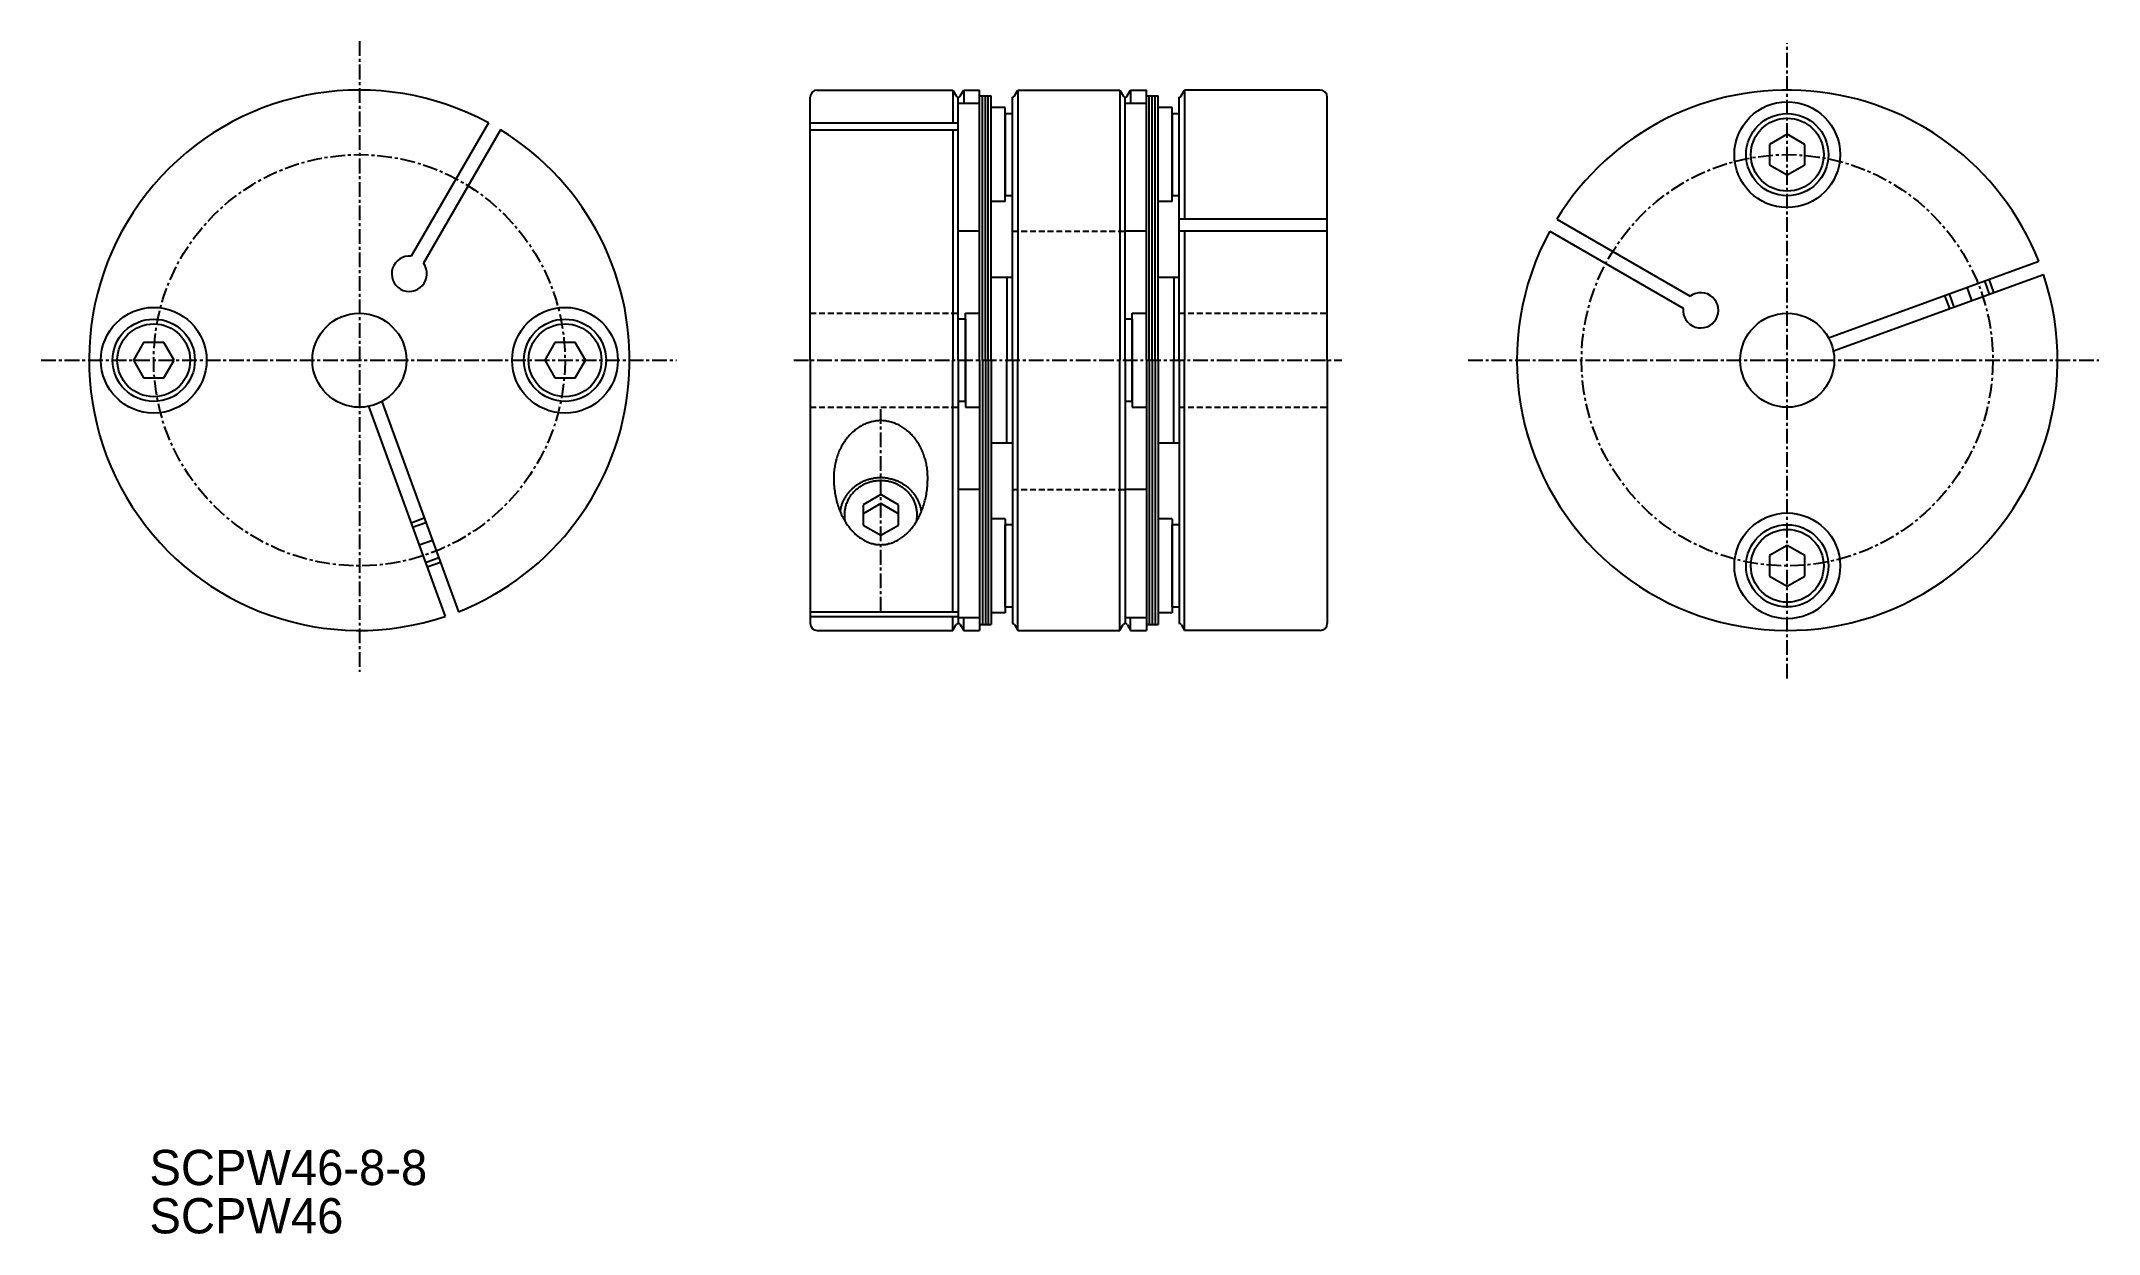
# Model space of a CAD drawing. Extents: x 61 to 236, y 29 to 130.
import ezdxf

# ---------------------------------------------------------------- set-up
doc = ezdxf.new("R2010")
doc.units = 0
doc.linetypes.add('CENTER', pattern=[2, 1.25, -0.25, 0.25, -0.25])
doc.linetypes.add('DASHED', pattern=[0.75, 0.5, -0.25])
doc.layers.get('0').update_dxf_attribs({"linetype": 'CONTINUOUS'})
doc.layers.add('CENTER', color=1, linetype='CENTER')

msp = doc.modelspace()

# ---------------------------------------------------------------- linework, layer by layer
at = {"color": 7, "linetype": 'CONTINUOUS'}
for p, q in [((126.58, 103), (126.58, 125.4)), ((127.18, 126), (138.72, 126)), ((138.72, 126), (138.72, 123.21)), ((138.72, 126), (139.01, 125.5)), ((139.18, 103), (139.18, 125.4)), ((139.18, 124.89), (140.98, 124.89)), ((139.35, 125.5), (139.64, 126)), ((139.64, 126), (139.64, 124.89)), ((139.64, 126), (140.98, 126)), ((140.98, 112.59), (140.98, 126)), ((140.98, 103), (140.98, 125.5)), ((140.98, 125.5), (141.98, 125.5)), ((141.23, 103), (141.23, 125.5)), ((141.48, 103), (141.48, 125.5)), ((141.73, 103), (141.73, 125.5)), ((141.98, 103), (141.98, 125.5)), ((143.18, 124.5), (141.98, 124.5)), ((143.18, 116.5), (143.18, 124.5)), ((143.78, 103), (143.78, 125.4)), ((143.95, 125.5), (144.24, 126)), ((144.24, 126), (152.92, 126)), ((144.24, 126), (144.24, 103)), ((152.92, 126), (152.92, 103)), ((152.92, 126), (153.21, 125.5)), ((153.38, 103), (153.38, 125.4)), ((153.38, 124.89), (155.18, 124.89)), ((153.55, 125.5), (153.84, 126)), ((153.84, 126), (153.84, 124.89)), ((153.84, 126), (155.18, 126)), ((155.18, 112.59), (155.18, 126)), ((155.18, 103), (155.18, 125.5)), ((155.18, 125.5), (156.18, 125.5)), ((155.43, 103), (155.43, 125.5)), ((155.68, 103), (155.68, 125.5)), ((155.93, 103), (155.93, 125.5)), ((156.18, 103), (156.18, 125.5)), ((157.38, 124.5), (156.18, 124.5)), ((157.38, 116.5), (157.38, 124.5)), ((157.98, 103), (157.98, 125.4)), ((158.15, 125.5), (158.44, 126)), ((158.44, 126), (158.44, 115.02)), ((169.98, 126), (158.44, 126)), ((170.58, 103), (170.58, 125.4)), ((99.19, 123.21), (92.63, 111.85)), ((100.23, 122.61), (93.67, 111.25)), ((126.58, 123.21), (139.18, 123.21)), ((126.58, 122.61), (139.18, 122.61)), ((138.72, 122.61), (138.72, 103)), ((143.18, 124), (143.18, 117)), ((143.18, 124), (143.78, 124)), ((157.38, 124), (157.38, 117)), ((157.38, 124), (157.98, 124)), ((209.72, 122.23), (208.22, 121.37)), ((208.22, 121.37), (208.22, 119.63)), ((211.22, 121.37), (209.72, 122.23)), ((211.22, 119.63), (211.22, 121.37)), ((208.22, 119.63), (209.72, 118.77)), ((209.72, 118.77), (211.22, 119.63)), ((143.18, 116.5), (141.98, 116.5)), ((143.78, 117), (143.18, 117)), ((157.38, 116.5), (156.18, 116.5)), ((157.98, 117), (157.38, 117)), ((140.98, 114), (139.18, 114)), ((155.18, 114), (153.38, 114)), ((170.58, 115.02), (157.98, 115.02)), ((170.58, 113.98), (157.98, 113.98)), ((158.44, 113.98), (158.44, 103)), ((189.51, 113.98), (200.87, 107.42)), ((190.11, 115.02), (201.47, 108.46)), ((213.23, 104.92), (231.12, 111.43)), ((141.98, 103), (141.98, 110.05)), ((143.78, 110.05), (141.98, 110.05)), ((143.32, 110.05), (143.32, 103)), ((156.18, 103), (156.18, 110.05)), ((157.98, 110.05), (156.18, 110.05)), ((157.52, 110.05), (157.52, 103)), ((213.65, 103.79), (231.53, 110.3)), ((139.78, 103), (139.78, 107)), ((139.78, 107), (140.98, 107)), ((153.98, 103), (153.98, 107)), ((153.98, 107), (155.18, 107)), ((139.78, 106.5), (139.18, 106.5)), ((139.78, 106.5), (139.78, 103)), ((153.98, 106.5), (153.38, 106.5)), ((153.98, 106.5), (153.98, 103)), ((69.85, 104.5), (68.98, 103)), ((71.58, 104.5), (69.85, 104.5)), ((72.44, 103), (71.58, 104.5)), ((104.85, 104.5), (103.98, 103)), ((106.58, 104.5), (104.85, 104.5)), ((107.44, 103), (106.58, 104.5)), ((68.98, 103), (69.85, 101.5)), ((71.58, 101.5), (72.44, 103)), ((103.98, 103), (104.85, 101.5)), ((106.58, 101.5), (107.44, 103)), ((126.58, 103), (126.58, 80.6)), ((138.72, 81.6), (138.72, 103)), ((139.18, 103), (139.18, 80.6)), ((139.78, 99.5), (139.78, 103)), ((139.78, 103), (139.78, 99)), ((140.98, 103), (140.98, 80.5)), ((141.23, 103), (141.23, 80.5)), ((141.48, 103), (141.48, 80.5)), ((141.73, 103), (141.73, 80.5)), ((141.98, 103), (141.98, 95.95)), ((141.98, 103), (141.98, 80.5)), ((143.32, 95.95), (143.32, 103)), ((143.78, 103), (143.78, 80.6)), ((144.24, 80), (144.24, 103)), ((152.92, 80), (152.92, 103)), ((153.38, 103), (153.38, 80.6)), ((153.98, 99.5), (153.98, 103)), ((153.98, 103), (153.98, 99)), ((155.18, 103), (155.18, 80.5)), ((155.43, 103), (155.43, 80.5)), ((155.68, 103), (155.68, 80.5)), ((155.93, 103), (155.93, 80.5)), ((156.18, 103), (156.18, 95.95)), ((156.18, 103), (156.18, 80.5)), ((157.52, 95.95), (157.52, 103)), ((157.98, 103), (157.98, 80.6)), ((158.44, 80), (158.44, 103)), ((170.58, 103), (170.58, 80.6)), ((69.85, 101.5), (71.58, 101.5)), ((104.85, 101.5), (106.58, 101.5)), ((89, 99.08), (95.51, 81.19)), ((90.13, 99.49), (96.64, 81.6)), ((139.78, 99.5), (139.18, 99.5)), ((139.78, 99), (140.98, 99)), ((153.98, 99.5), (153.38, 99.5)), ((153.98, 99), (155.18, 99)), ((143.78, 95.95), (141.98, 95.95)), ((157.98, 95.95), (156.18, 95.95)), ((140.98, 93.42), (140.98, 80)), ((155.18, 93.42), (155.18, 80)), ((132.58, 91.57), (131.08, 90.7)), ((134.08, 90.7), (132.58, 91.57)), ((140.98, 92), (139.18, 92)), ((155.18, 92), (153.38, 92)), ((132.58, 90.8), (131.08, 89.93)), ((131.08, 90.7), (131.08, 88.97)), ((134.08, 89.93), (132.58, 90.8)), ((134.08, 88.97), (134.08, 90.7)), ((143.18, 89.5), (141.98, 89.5)), ((143.18, 89.5), (143.18, 81.5)), ((157.38, 89.5), (156.18, 89.5)), ((157.38, 89.5), (157.38, 81.5)), ((131.08, 88.97), (132.58, 88.11)), ((132.58, 88.11), (134.08, 88.97)), ((143.18, 82), (143.18, 89)), ((143.78, 89), (143.18, 89)), ((157.38, 82), (157.38, 89)), ((157.98, 89), (157.38, 89)), ((209.72, 87.23), (208.22, 86.37)), ((208.22, 86.37), (208.22, 84.63)), ((211.22, 86.37), (209.72, 87.23)), ((211.22, 84.63), (211.22, 86.37)), ((208.22, 84.63), (209.72, 83.77)), ((209.72, 83.77), (211.22, 84.63)), ((126.58, 81.6), (139.18, 81.6)), ((126.58, 81.19), (139.18, 81.19)), ((138.72, 80), (138.72, 81.19)), ((139.18, 81.11), (140.98, 81.11)), ((139.64, 80), (139.64, 81.11)), ((143.18, 81.5), (141.98, 81.5)), ((143.18, 82), (143.78, 82)), ((153.38, 81.11), (155.18, 81.11)), ((153.84, 80), (153.84, 81.11)), ((157.38, 81.5), (156.18, 81.5)), ((157.38, 82), (157.98, 82)), ((127.18, 80), (138.72, 80)), ((138.72, 80), (139.01, 80.5)), ((139.35, 80.5), (139.64, 80)), ((139.64, 80), (140.98, 80)), ((140.98, 80.5), (141.98, 80.5)), ((143.95, 80.5), (144.24, 80)), ((144.24, 80), (152.92, 80)), ((152.92, 80), (153.21, 80.5)), ((153.55, 80.5), (153.84, 80)), ((153.84, 80), (155.18, 80)), ((155.18, 80.5), (156.18, 80.5)), ((158.15, 80.5), (158.44, 80)), ((169.98, 80), (158.44, 80))]:
    msp.add_line(p, q, dxfattribs=at)
at = {"color": 3, "linetype": 'DASHED'}
for p, q in [((143.78, 114), (153.38, 114)), ((126.58, 107), (139.18, 107)), ((157.98, 107), (170.58, 107)), ((126.58, 99), (139.18, 99)), ((157.98, 99), (170.58, 99)), ((143.78, 92), (153.38, 92))]:
    msp.add_line(p, q, dxfattribs=at)
at = {"color": 3, "linetype": 'CONTINUOUS'}
for p, q in [((223.93, 107.53), (223.52, 108.66)), ((226.94, 108.63), (226.53, 109.75)), ((227.31, 108.76), (226.9, 109.89)), ((223.55, 107.4), (223.14, 108.52)), ((92.61, 89.17), (93.73, 89.58)), ((92.74, 88.79), (93.87, 89.2)), ((93.84, 85.79), (94.97, 86.2)), ((93.97, 85.41), (95.1, 85.82))]:
    msp.add_line(p, q, dxfattribs=at)
at = {"color": 7, "linetype": 'CONTINUOUS'}
for points in [[(136.58, 92.98, 0), (136.58, 93.1, 0), (136.57, 93.22, 0), (136.57, 93.34, 0), (136.56, 93.45, 0), (136.55, 93.57, 0), (136.54, 93.69, 0), (136.52, 93.81, 0), (136.5, 93.93, 0), (136.48, 94.05, 0), (136.46, 94.16, 0), (136.43, 94.28, 0), (136.41, 94.39, 0), (136.38, 94.51, 0), (136.34, 94.62, 0), (136.31, 94.73, 0), (136.27, 94.84, 0), (136.24, 94.95, 0), (136.19, 95.06, 0), (136.15, 95.17, 0), (136.11, 95.28, 0), (136.06, 95.38, 0), (136.01, 95.49, 0), (135.96, 95.59, 0), (135.91, 95.69, 0), (135.85, 95.79, 0), (135.79, 95.88, 0), (135.73, 95.98, 0), (135.67, 96.07, 0), (135.61, 96.16, 0), (135.54, 96.25, 0), (135.48, 96.34, 0), (135.41, 96.43, 0), (135.34, 96.51, 0), (135.26, 96.59, 0), (135.19, 96.67, 0), (135.12, 96.75, 0), (135.04, 96.82, 0), (134.96, 96.9, 0), (134.88, 96.97, 0), (134.8, 97.03, 0), (134.72, 97.1, 0), (134.63, 97.16, 0), (134.55, 97.22, 0), (134.46, 97.28, 0), (134.38, 97.34, 0), (134.29, 97.39, 0), (134.2, 97.44, 0), (134.11, 97.49, 0), (134.02, 97.53, 0), (133.93, 97.57, 0), (133.83, 97.61, 0), (133.74, 97.65, 0), (133.65, 97.68, 0), (133.55, 97.71, 0), (133.46, 97.74, 0), (133.36, 97.76, 0), (133.26, 97.79, 0), (133.17, 97.8, 0), (133.07, 97.82, 0), (132.97, 97.83, 0), (132.87, 97.84, 0), (132.78, 97.85, 0), (132.68, 97.86, 0), (132.58, 97.86, 0), (132.48, 97.86, 0), (132.38, 97.85, 0), (132.28, 97.84, 0), (132.19, 97.83, 0), (132.09, 97.82, 0), (131.99, 97.8, 0), (131.9, 97.79, 0), (131.8, 97.76, 0), (131.7, 97.74, 0), (131.61, 97.71, 0), (131.51, 97.68, 0), (131.42, 97.65, 0), (131.32, 97.61, 0), (131.23, 97.57, 0), (131.14, 97.53, 0), (131.05, 97.49, 0), (130.96, 97.44, 0), (130.87, 97.39, 0), (130.78, 97.34, 0), (130.69, 97.28, 0), (130.61, 97.22, 0), (130.52, 97.16, 0), (130.44, 97.1, 0), (130.36, 97.03, 0), (130.28, 96.97, 0), (130.2, 96.9, 0), (130.12, 96.82, 0), (130.04, 96.75, 0), (129.97, 96.67, 0), (129.89, 96.59, 0), (129.82, 96.51, 0), (129.75, 96.43, 0), (129.68, 96.34, 0), (129.62, 96.25, 0), (129.55, 96.16, 0), (129.49, 96.07, 0), (129.43, 95.98, 0), (129.37, 95.88, 0), (129.31, 95.79, 0), (129.25, 95.69, 0), (129.2, 95.59, 0), (129.15, 95.49, 0), (129.1, 95.38, 0), (129.05, 95.28, 0), (129.01, 95.17, 0), (128.96, 95.06, 0), (128.92, 94.95, 0), (128.88, 94.84, 0), (128.85, 94.73, 0), (128.81, 94.62, 0), (128.78, 94.51, 0), (128.75, 94.39, 0), (128.72, 94.28, 0), (128.7, 94.16, 0), (128.68, 94.05, 0), (128.66, 93.93, 0), (128.64, 93.81, 0), (128.62, 93.69, 0), (128.61, 93.57, 0), (128.6, 93.45, 0), (128.59, 93.34, 0), (128.58, 93.22, 0), (128.58, 93.1, 0), (128.58, 92.98, 0)], [(128.58, 92.98, 0), (128.58, 92.84, 0), (128.58, 92.7, 0), (128.59, 92.56, 0), (128.6, 92.42, 0), (128.61, 92.28, 0), (128.62, 92.14, 0), (128.64, 92.01, 0), (128.66, 91.87, 0), (128.68, 91.73, 0), (128.7, 91.6, 0), (128.72, 91.46, 0), (128.75, 91.33, 0), (128.78, 91.2, 0), (128.81, 91.06, 0), (128.85, 90.93, 0), (128.88, 90.81, 0), (128.92, 90.68, 0), (128.96, 90.55, 0), (129.01, 90.43, 0), (129.05, 90.3, 0), (129.1, 90.18, 0), (129.15, 90.06, 0), (129.2, 89.94, 0), (129.25, 89.82, 0), (129.31, 89.71, 0), (129.37, 89.6, 0), (129.43, 89.49, 0), (129.49, 89.38, 0), (129.55, 89.27, 0), (129.62, 89.17, 0), (129.68, 89.06, 0), (129.75, 88.97, 0), (129.82, 88.87, 0), (129.89, 88.77, 0), (129.97, 88.68, 0), (130.04, 88.59, 0), (130.12, 88.5, 0), (130.2, 88.42, 0), (130.28, 88.34, 0), (130.36, 88.26, 0), (130.44, 88.18, 0), (130.52, 88.11, 0), (130.61, 88.04, 0), (130.69, 87.97, 0), (130.78, 87.91, 0), (130.87, 87.85, 0), (130.96, 87.79, 0), (131.05, 87.74, 0), (131.14, 87.68, 0), (131.23, 87.64, 0), (131.32, 87.59, 0), (131.42, 87.55, 0), (131.51, 87.51, 0), (131.61, 87.47, 0), (131.7, 87.44, 0), (131.8, 87.41, 0), (131.9, 87.39, 0), (131.99, 87.36, 0), (132.09, 87.35, 0), (132.19, 87.33, 0), (132.28, 87.32, 0), (132.38, 87.31, 0), (132.48, 87.31, 0), (132.58, 87.3, 0), (132.68, 87.31, 0), (132.78, 87.31, 0), (132.87, 87.32, 0), (132.97, 87.33, 0), (133.07, 87.35, 0), (133.17, 87.36, 0), (133.26, 87.39, 0), (133.36, 87.41, 0), (133.46, 87.44, 0), (133.55, 87.47, 0), (133.65, 87.51, 0), (133.74, 87.55, 0), (133.83, 87.59, 0), (133.93, 87.64, 0), (134.02, 87.68, 0), (134.11, 87.74, 0), (134.2, 87.79, 0), (134.29, 87.85, 0), (134.38, 87.91, 0), (134.46, 87.97, 0), (134.55, 88.04, 0), (134.63, 88.11, 0), (134.72, 88.18, 0), (134.8, 88.26, 0), (134.88, 88.34, 0), (134.96, 88.42, 0), (135.04, 88.5, 0), (135.12, 88.59, 0), (135.19, 88.68, 0), (135.26, 88.77, 0), (135.34, 88.87, 0), (135.41, 88.97, 0), (135.48, 89.06, 0), (135.54, 89.17, 0), (135.61, 89.27, 0), (135.67, 89.38, 0), (135.73, 89.49, 0), (135.79, 89.6, 0), (135.85, 89.71, 0), (135.91, 89.82, 0), (135.96, 89.94, 0), (136.01, 90.06, 0), (136.06, 90.18, 0), (136.11, 90.3, 0), (136.15, 90.43, 0), (136.19, 90.55, 0), (136.24, 90.68, 0), (136.27, 90.81, 0), (136.31, 90.93, 0), (136.34, 91.06, 0), (136.38, 91.2, 0), (136.41, 91.33, 0), (136.43, 91.46, 0), (136.46, 91.6, 0), (136.48, 91.73, 0), (136.5, 91.87, 0), (136.52, 92.01, 0), (136.54, 92.14, 0), (136.55, 92.28, 0), (136.56, 92.42, 0), (136.57, 92.56, 0), (136.57, 92.7, 0), (136.58, 92.84, 0), (136.58, 92.98, 0)], [(136.05, 90.15, 0), (136.03, 90.22, 0), (136.02, 90.29, 0), (136.01, 90.37, 0), (135.99, 90.44, 0), (135.97, 90.51, 0), (135.95, 90.58, 0), (135.93, 90.65, 0), (135.91, 90.72, 0), (135.88, 90.79, 0), (135.85, 90.86, 0), (135.83, 90.93, 0), (135.79, 91, 0), (135.76, 91.07, 0), (135.73, 91.13, 0), (135.69, 91.2, 0), (135.66, 91.26, 0), (135.62, 91.33, 0), (135.58, 91.39, 0), (135.54, 91.45, 0), (135.5, 91.52, 0), (135.45, 91.58, 0), (135.41, 91.64, 0), (135.36, 91.7, 0), (135.31, 91.75, 0), (135.26, 91.81, 0), (135.21, 91.87, 0), (135.16, 91.92, 0), (135.11, 91.98, 0), (135.05, 92.03, 0), (135, 92.08, 0), (134.94, 92.13, 0), (134.88, 92.18, 0), (134.82, 92.23, 0), (134.76, 92.27, 0), (134.7, 92.32, 0), (134.63, 92.36, 0), (134.57, 92.41, 0), (134.5, 92.45, 0), (134.44, 92.49, 0), (134.37, 92.53, 0), (134.3, 92.56, 0), (134.24, 92.6, 0), (134.17, 92.63, 0), (134.1, 92.67, 0), (134.03, 92.7, 0), (133.95, 92.73, 0), (133.88, 92.75, 0), (133.81, 92.78, 0), (133.73, 92.81, 0), (133.66, 92.83, 0), (133.58, 92.85, 0), (133.51, 92.87, 0), (133.43, 92.89, 0), (133.36, 92.91, 0), (133.28, 92.92, 0), (133.2, 92.94, 0), (133.13, 92.95, 0), (133.05, 92.96, 0), (132.97, 92.97, 0), (132.89, 92.98, 0), (132.81, 92.98, 0), (132.74, 92.99, 0), (132.66, 92.99, 0), (132.58, 92.99, 0), (132.5, 92.99, 0), (132.42, 92.99, 0), (132.34, 92.98, 0), (132.27, 92.98, 0), (132.19, 92.97, 0), (132.11, 92.96, 0), (132.03, 92.95, 0), (131.96, 92.94, 0), (131.88, 92.92, 0), (131.8, 92.91, 0), (131.72, 92.89, 0), (131.65, 92.87, 0), (131.57, 92.85, 0), (131.5, 92.83, 0), (131.42, 92.81, 0), (131.35, 92.78, 0), (131.28, 92.75, 0), (131.21, 92.73, 0), (131.13, 92.7, 0), (131.06, 92.67, 0), (130.99, 92.63, 0), (130.92, 92.6, 0), (130.85, 92.56, 0), (130.79, 92.53, 0), (130.72, 92.49, 0), (130.65, 92.45, 0), (130.59, 92.41, 0), (130.52, 92.36, 0), (130.46, 92.32, 0), (130.4, 92.27, 0), (130.34, 92.23, 0), (130.28, 92.18, 0), (130.22, 92.13, 0), (130.16, 92.08, 0), (130.11, 92.03, 0), (130.05, 91.98, 0), (130, 91.92, 0), (129.94, 91.87, 0), (129.89, 91.81, 0), (129.84, 91.75, 0), (129.8, 91.7, 0), (129.75, 91.64, 0), (129.7, 91.58, 0), (129.66, 91.52, 0), (129.62, 91.45, 0), (129.58, 91.39, 0), (129.54, 91.33, 0), (129.5, 91.26, 0), (129.46, 91.2, 0), (129.43, 91.13, 0), (129.39, 91.07, 0), (129.36, 91, 0), (129.33, 90.93, 0), (129.3, 90.86, 0), (129.28, 90.79, 0), (129.25, 90.72, 0), (129.23, 90.65, 0), (129.21, 90.58, 0), (129.19, 90.51, 0), (129.17, 90.44, 0), (129.15, 90.37, 0), (129.14, 90.29, 0), (129.12, 90.22, 0), (129.11, 90.15, 0)], [(135.63, 89.3, 0), (135.64, 89.38, 0), (135.65, 89.46, 0), (135.66, 89.54, 0), (135.67, 89.62, 0), (135.68, 89.7, 0), (135.68, 89.78, 0), (135.68, 89.86, 0), (135.68, 89.94, 0), (135.67, 90.02, 0), (135.67, 90.1, 0), (135.66, 90.18, 0), (135.65, 90.26, 0), (135.63, 90.33, 0), (135.62, 90.41, 0), (135.6, 90.49, 0), (135.58, 90.57, 0), (135.56, 90.65, 0), (135.53, 90.72, 0), (135.51, 90.8, 0), (135.48, 90.87, 0), (135.44, 90.95, 0), (135.41, 91.02, 0), (135.38, 91.09, 0), (135.34, 91.17, 0), (135.3, 91.24, 0), (135.26, 91.31, 0), (135.21, 91.37, 0), (135.17, 91.44, 0), (135.12, 91.51, 0), (135.07, 91.57, 0), (135.02, 91.64, 0), (134.97, 91.7, 0), (134.91, 91.76, 0), (134.85, 91.82, 0), (134.79, 91.88, 0), (134.73, 91.93, 0), (134.67, 91.99, 0), (134.61, 92.04, 0), (134.54, 92.09, 0), (134.48, 92.14, 0), (134.41, 92.19, 0), (134.34, 92.24, 0), (134.27, 92.28, 0), (134.2, 92.32, 0), (134.12, 92.36, 0), (134.05, 92.4, 0), (133.97, 92.44, 0), (133.9, 92.48, 0), (133.82, 92.51, 0), (133.74, 92.54, 0), (133.66, 92.57, 0), (133.58, 92.59, 0), (133.5, 92.62, 0), (133.42, 92.64, 0), (133.34, 92.66, 0), (133.25, 92.68, 0), (133.17, 92.7, 0), (133.09, 92.71, 0), (133, 92.72, 0), (132.92, 92.73, 0), (132.83, 92.74, 0), (132.75, 92.75, 0), (132.66, 92.75, 0), (132.58, 92.75, 0), (132.49, 92.75, 0), (132.41, 92.75, 0), (132.32, 92.74, 0), (132.24, 92.73, 0), (132.16, 92.72, 0), (132.07, 92.71, 0), (131.99, 92.7, 0), (131.9, 92.68, 0), (131.82, 92.66, 0), (131.74, 92.64, 0), (131.66, 92.62, 0), (131.58, 92.59, 0), (131.5, 92.57, 0), (131.42, 92.54, 0), (131.34, 92.51, 0), (131.26, 92.48, 0), (131.18, 92.44, 0), (131.11, 92.4, 0), (131.03, 92.36, 0), (130.96, 92.32, 0), (130.89, 92.28, 0), (130.82, 92.24, 0), (130.75, 92.19, 0), (130.68, 92.14, 0), (130.62, 92.09, 0), (130.55, 92.04, 0), (130.49, 91.99, 0), (130.42, 91.93, 0), (130.36, 91.88, 0), (130.31, 91.82, 0), (130.25, 91.76, 0), (130.19, 91.7, 0), (130.14, 91.64, 0), (130.09, 91.57, 0), (130.04, 91.51, 0), (129.99, 91.44, 0), (129.94, 91.37, 0), (129.9, 91.31, 0), (129.86, 91.24, 0), (129.82, 91.17, 0), (129.78, 91.09, 0), (129.75, 91.02, 0), (129.71, 90.95, 0), (129.68, 90.87, 0), (129.65, 90.8, 0), (129.62, 90.72, 0), (129.6, 90.65, 0), (129.58, 90.57, 0), (129.56, 90.49, 0), (129.54, 90.41, 0), (129.52, 90.33, 0), (129.51, 90.26, 0), (129.5, 90.18, 0), (129.49, 90.1, 0), (129.49, 90.02, 0), (129.48, 89.94, 0), (129.48, 89.86, 0), (129.48, 89.78, 0), (129.48, 89.7, 0), (129.49, 89.62, 0), (129.5, 89.54, 0), (129.5, 89.46, 0), (129.52, 89.38, 0), (129.53, 89.3, 0)]]:
    msp.add_polyline3d(points, dxfattribs=at)
for centre, radius in [((209.72, 120.5), 4.5), ((209.72, 120.5), 3.5), ((209.72, 120.5), 3.1), ((70.71, 103), 4.5), ((88.21, 103), 4), ((105.71, 103), 4.5), ((209.72, 103), 4), ((70.71, 103), 3.5), ((70.71, 103), 3.1), ((105.71, 103), 3.5), ((105.71, 103), 3.1), ((209.72, 85.5), 4.5), ((209.72, 85.5), 3.5), ((209.72, 85.5), 3.1)]:
    msp.add_circle(centre, radius, dxfattribs=at)
for centre, radius, start, end in [((88.21, 103), 23, 61.4948, 288.5052), ((127.18, 125.4), 0.6, 90, 180), ((139.18, 125.6), 0.2, 210, 330), ((143.78, 125.6), 0.2, 270, 330), ((153.38, 125.6), 0.2, 210, 330), ((157.98, 125.6), 0.2, 270, 330), ((169.98, 125.4), 0.6, 0, 90), ((209.72, 103), 23, 21.4948, 148.5052), ((88.21, 103), 23, 291.4948, 58.5052), ((209.72, 103), 23, 151.4948, 18.5052), ((92.46, 110.36), 1.5, 83.5782, 36.4218), ((202.36, 107.25), 1.5, 173.5782, 126.4218), ((127.18, 80.6), 0.6, 180, 270), ((139.18, 80.4), 0.2, 30, 150), ((143.78, 80.4), 0.2, 30, 90), ((153.38, 80.4), 0.2, 30, 150), ((157.98, 80.4), 0.2, 30, 90), ((169.98, 80.6), 0.6, 270, 0)]:
    msp.add_arc(centre, radius, start, end, dxfattribs=at)
at = {"layer": 'CENTER', "color": 1, "linetype": 'CENTER'}
for p, q in [((88.21, 130.16), (88.21, 76.49)), ((209.72, 75.92), (209.72, 130)), ((225.43, 108.08), (225.02, 109.21)), ((61.13, 103), (115.21, 103)), ((125.17, 103), (171.81, 103)), ((182.56, 103), (236.24, 103)), ((132.58, 81.6), (132.58, 99)), ((93.29, 87.29), (94.42, 87.7))]:
    msp.add_line(p, q, dxfattribs=at)
for centre in [(88.21, 103), (209.72, 103)]:
    msp.add_circle(centre, 17.5, dxfattribs=at)

# ---------------------------------------------------------------- texts
at = {"color": 7, "linetype": 'CONTINUOUS'}
for s, p in [('SCPW46-8-8', (70.35, 32.79)), ('SCPW46', (70.35, 28.68))]:
    msp.add_text(s, height=3, dxfattribs=at).set_placement(p)

doc.saveas('drawing.dxf')
